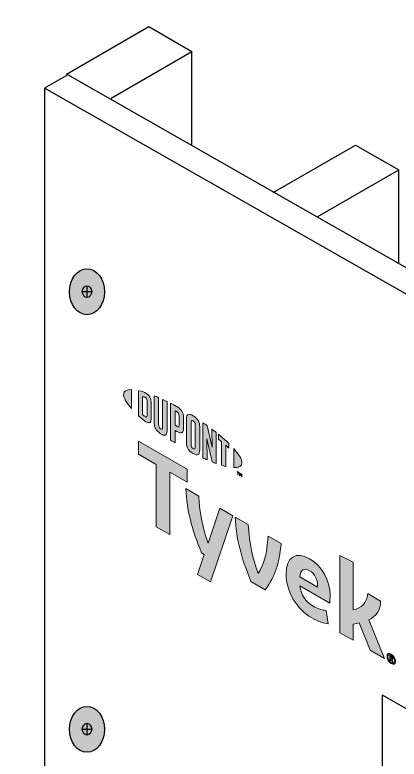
# Model space of a CAD drawing. Header units: inches. Extents: x -20.7 to 76.3, y -55.2 to 19.1.
# Drawn here: x 52.005 to 53.113, y -41.214 to -39.063 of the extents above; entities that cross this region are included whole.
import ezdxf

# ---------------------------------------------------------------- set-up
doc = ezdxf.new("R2010")
doc.units = ezdxf.units.IN
doc.header["$MEASUREMENT"] = 0
for name, color, linetype, lineweight in [('G-ANNO-TTLB', 7, 'Continuous', 0), ('LOGOS', 7, 'Continuous', 0), ('TYVEK', 7, 'Continuous', 0)]:
    doc.layers.add(name, color=color, linetype=linetype, lineweight=lineweight)

# ---------------------------------------------------------------- blocks, each defined once
blk = doc.blocks.new('Block_555')
at = {"layer": 'LOGOS', "true_color": 0x848484, "transparency": 33554687}
h = blk.add_hatch(color=252, dxfattribs=at)
h.dxf.hatch_style = 2
edge = h.paths.add_edge_path()
edge.add_spline(control_points=[(52.3179, -40.1603), (52.3179, -40.1703), (52.3264, -40.1846), (52.3412, -40.2012), (52.3412, -40.2012), (52.3412, -40.1464), (52.3412, -40.1464), (52.3264, -40.1459), (52.3179, -40.1503), (52.3179, -40.1603)], knot_values=[0, 0, 0, 0, 1, 1, 1, 2, 2, 2, 3, 3, 3, 3], degree=3, periodic=0)
h = blk.add_hatch(color=252, dxfattribs=at)
h.dxf.hatch_style = 2
edge = h.paths.add_edge_path()
edge.add_spline(control_points=[(52.3858, -40.2218), (52.3858, -40.226), (52.3836, -40.2261), (52.3809, -40.2246), (52.3789, -40.2234), (52.3757, -40.2207), (52.3731, -40.2184), (52.3731, -40.2184), (52.3731, -40.1661), (52.3731, -40.1661), (52.3757, -40.1668), (52.3789, -40.1678), (52.3809, -40.169), (52.3836, -40.1705), (52.3858, -40.1731), (52.3858, -40.1773), (52.3858, -40.1773), (52.3858, -40.2218), (52.3858, -40.2218)], knot_values=[0, 0, 0, 0, 1, 1, 1, 2, 2, 2, 3, 3, 3, 4, 4, 4, 5, 5, 5, 6, 6, 6, 6], degree=3, periodic=0)
edge = h.paths.add_edge_path()
edge.add_spline(control_points=[(52.3826, -40.1563), (52.3785, -40.1539), (52.3725, -40.1518), (52.3617, -40.1494), (52.3617, -40.1494), (52.3617, -40.222), (52.3617, -40.222), (52.3712, -40.2308), (52.3785, -40.2369), (52.3826, -40.2393), (52.3922, -40.2448), (52.3976, -40.2412), (52.3976, -40.2305), (52.3976, -40.2305), (52.3976, -40.1823), (52.3976, -40.1823), (52.3976, -40.1716), (52.3922, -40.1618), (52.3826, -40.1563)], knot_values=[0, 0, 0, 0, 1, 1, 1, 2, 2, 2, 3, 3, 3, 4, 4, 4, 5, 5, 5, 6, 6, 6, 6], degree=3, periodic=0)
h = blk.add_hatch(color=252, dxfattribs=at)
h.dxf.hatch_style = 2
edge = h.paths.add_edge_path()
edge.add_spline(control_points=[(52.4308, -40.2563), (52.4308, -40.2605), (52.4295, -40.2624), (52.425, -40.2592), (52.4205, -40.2559), (52.4193, -40.2531), (52.4193, -40.2481), (52.4193, -40.2481), (52.4193, -40.1691), (52.4193, -40.1691), (52.4163, -40.1678), (52.4096, -40.165), (52.4068, -40.1638), (52.4068, -40.1638), (52.4068, -40.2437), (52.4068, -40.2437), (52.4068, -40.2564), (52.4122, -40.2645), (52.425, -40.2736), (52.4367, -40.2819), (52.4438, -40.2792), (52.4438, -40.2651), (52.4438, -40.2651), (52.4438, -40.1807), (52.4438, -40.1807), (52.4414, -40.1794), (52.4334, -40.1756), (52.4308, -40.1744), (52.4308, -40.1744), (52.4308, -40.2563), (52.4308, -40.2563)], knot_values=[0, 0, 0, 0, 1, 1, 1, 2, 2, 2, 3, 3, 3, 4, 4, 4, 5, 5, 5, 6, 6, 6, 7, 7, 7, 8, 8, 8, 9, 9, 9, 10, 10, 10, 10], degree=3, periodic=0)
h = blk.add_hatch(color=252, dxfattribs=at)
h.dxf.hatch_style = 2
edge = h.paths.add_edge_path()
edge.add_spline(control_points=[(52.4783, -40.249), (52.4783, -40.2536), (52.4769, -40.2551), (52.4716, -40.2521), (52.4716, -40.2521), (52.467, -40.2494), (52.467, -40.2494), (52.467, -40.2494), (52.467, -40.2075), (52.467, -40.2075), (52.4691, -40.2085), (52.4701, -40.2091), (52.4714, -40.2098), (52.4771, -40.2132), (52.4783, -40.2163), (52.4783, -40.221), (52.4783, -40.221), (52.4783, -40.249), (52.4783, -40.249)], knot_values=[0, 0, 0, 0, 1, 1, 1, 2, 2, 2, 3, 3, 3, 4, 4, 4, 5, 5, 5, 6, 6, 6, 6], degree=3, periodic=0)
edge = h.paths.add_edge_path()
edge.add_spline(control_points=[(52.4721, -40.1954), (52.4699, -40.1941), (52.4616, -40.1897), (52.454, -40.1858), (52.454, -40.1858), (52.454, -40.2921), (52.454, -40.2921), (52.4566, -40.2938), (52.4634, -40.2981), (52.467, -40.3003), (52.467, -40.3003), (52.467, -40.2642), (52.467, -40.2642), (52.467, -40.2642), (52.4721, -40.2671), (52.4721, -40.2671), (52.4858, -40.275), (52.4914, -40.2712), (52.4914, -40.2577), (52.4914, -40.2577), (52.4914, -40.2264), (52.4914, -40.2264), (52.4914, -40.2132), (52.4851, -40.2029), (52.4721, -40.1954)], knot_values=[0, 0, 0, 0, 1, 1, 1, 2, 2, 2, 3, 3, 3, 4, 4, 4, 5, 5, 5, 6, 6, 6, 7, 7, 7, 8, 8, 8, 8], degree=3, periodic=0)
h = blk.add_hatch(color=252, dxfattribs=at)
h.dxf.hatch_style = 2
edge = h.paths.add_edge_path()
edge.add_spline(control_points=[(52.5248, -40.313), (52.5248, -40.3172), (52.5236, -40.3187), (52.519, -40.3162), (52.5142, -40.3136), (52.5129, -40.3105), (52.5129, -40.3062), (52.5129, -40.3062), (52.5129, -40.2399), (52.5129, -40.2399), (52.5129, -40.2355), (52.5142, -40.2339), (52.519, -40.2368), (52.5236, -40.2396), (52.5248, -40.2425), (52.5248, -40.2467), (52.5248, -40.2467), (52.5248, -40.313), (52.5248, -40.313)], knot_values=[0, 0, 0, 0, 1, 1, 1, 2, 2, 2, 3, 3, 3, 4, 4, 4, 5, 5, 5, 6, 6, 6, 6], degree=3, periodic=0)
edge = h.paths.add_edge_path()
edge.add_spline(control_points=[(52.519, -40.2219), (52.5069, -40.2143), (52.4997, -40.2162), (52.4997, -40.2302), (52.4997, -40.2302), (52.4997, -40.2998), (52.4997, -40.2998), (52.4997, -40.3145), (52.5062, -40.3244), (52.519, -40.3311), (52.5315, -40.3377), (52.538, -40.336), (52.538, -40.3203), (52.538, -40.3203), (52.538, -40.2539), (52.538, -40.2539), (52.538, -40.2389), (52.5321, -40.2302), (52.519, -40.2219)], knot_values=[0, 0, 0, 0, 1, 1, 1, 2, 2, 2, 3, 3, 3, 4, 4, 4, 5, 5, 5, 6, 6, 6, 6], degree=3, periodic=0)
h = blk.add_hatch(color=252, dxfattribs=at)
h.dxf.hatch_style = 2
edge = h.paths.add_edge_path()
edge.add_spline(control_points=[(52.5741, -40.313), (52.5741, -40.313), (52.5597, -40.2506), (52.5597, -40.2506), (52.5557, -40.2477), (52.551, -40.2444), (52.5473, -40.2419), (52.5473, -40.2419), (52.5473, -40.3439), (52.5473, -40.3439), (52.5499, -40.3451), (52.5565, -40.348), (52.5599, -40.3495), (52.5599, -40.3495), (52.5588, -40.2888), (52.5588, -40.2888), (52.5588, -40.2888), (52.5741, -40.3554), (52.5741, -40.3554), (52.5774, -40.3566), (52.5821, -40.3584), (52.5853, -40.3596), (52.5853, -40.3596), (52.5853, -40.2699), (52.5853, -40.2699), (52.582, -40.2673), (52.5761, -40.2628), (52.5732, -40.2606), (52.5732, -40.2606), (52.5741, -40.313), (52.5741, -40.313)], knot_values=[0, 0, 0, 0, 1, 1, 1, 2, 2, 2, 3, 3, 3, 4, 4, 4, 5, 5, 5, 6, 6, 6, 7, 7, 7, 8, 8, 8, 9, 9, 9, 10, 10, 10, 10], degree=3, periodic=0)
h = blk.add_hatch(color=252, dxfattribs=at)
h.dxf.hatch_style = 2
edge = h.paths.add_edge_path()
edge.add_spline(control_points=[(52.5917, -40.2893), (52.5949, -40.2919), (52.5981, -40.2944), (52.6012, -40.297), (52.6012, -40.297), (52.6012, -40.3648), (52.6012, -40.3648), (52.604, -40.3657), (52.6093, -40.3672), (52.6129, -40.368), (52.6129, -40.368), (52.6129, -40.3069), (52.6129, -40.3069), (52.6162, -40.3099), (52.6194, -40.3127), (52.6224, -40.3154), (52.6224, -40.3154), (52.6224, -40.3023), (52.6224, -40.3023), (52.6131, -40.2933), (52.6033, -40.2846), (52.5917, -40.2751), (52.5917, -40.2751), (52.5917, -40.2893), (52.5917, -40.2893)], knot_values=[0, 0, 0, 0, 1, 1, 1, 2, 2, 2, 3, 3, 3, 4, 4, 4, 5, 5, 5, 6, 6, 6, 7, 7, 7, 8, 8, 8, 8], degree=3, periodic=0)
h = blk.add_hatch(color=252, dxfattribs=at)
h.dxf.hatch_style = 2
edge = h.paths.add_edge_path()
edge.add_spline(control_points=[(52.6597, -40.3576), (52.6597, -40.3676), (52.6512, -40.3721), (52.6364, -40.3716), (52.6364, -40.3716), (52.6364, -40.3168), (52.6364, -40.3168), (52.6512, -40.3334), (52.6597, -40.3476), (52.6597, -40.3576)], knot_values=[0, 0, 0, 0, 1, 1, 1, 2, 2, 2, 3, 3, 3, 3], degree=3, periodic=0)
h = blk.add_hatch(color=252, dxfattribs=at)
h.dxf.hatch_style = 2
edge = h.paths.add_edge_path()
edge.add_spline(control_points=[(52.6528, -40.3865), (52.6528, -40.3865), (52.6542, -40.3873), (52.6542, -40.3873), (52.6542, -40.3873), (52.6562, -40.3923), (52.6562, -40.3923), (52.6562, -40.3923), (52.6583, -40.3897), (52.6583, -40.3897), (52.6583, -40.3897), (52.6597, -40.3905), (52.6597, -40.3905), (52.6597, -40.3905), (52.6597, -40.3984), (52.6597, -40.3984), (52.6597, -40.3984), (52.6584, -40.3977), (52.6584, -40.3977), (52.6584, -40.3977), (52.6584, -40.3921), (52.6584, -40.3921), (52.6584, -40.3921), (52.6563, -40.3946), (52.6563, -40.3946), (52.6563, -40.3946), (52.6562, -40.3945), (52.6562, -40.3945), (52.6562, -40.3945), (52.654, -40.3895), (52.654, -40.3895), (52.654, -40.3895), (52.654, -40.3952), (52.654, -40.3952), (52.654, -40.3952), (52.6528, -40.3944), (52.6528, -40.3944), (52.6528, -40.3944), (52.6528, -40.3865), (52.6528, -40.3865)], knot_values=[0, 0, 0, 0, 1, 1, 1, 2, 2, 2, 3, 3, 3, 4, 4, 4, 5, 5, 5, 6, 6, 6, 7, 7, 7, 8, 8, 8, 9, 9, 9, 10, 10, 10, 11, 11, 11, 12, 12, 12, 13, 13, 13, 13], degree=3, periodic=0)
edge = h.paths.add_edge_path()
edge.add_spline(control_points=[(52.6478, -40.3851), (52.6478, -40.3851), (52.6457, -40.3838), (52.6457, -40.3838), (52.6457, -40.3838), (52.6457, -40.3825), (52.6457, -40.3825), (52.6457, -40.3825), (52.6513, -40.3857), (52.6513, -40.3857), (52.6513, -40.3857), (52.6513, -40.3871), (52.6513, -40.3871), (52.6513, -40.3871), (52.6492, -40.3858), (52.6492, -40.3858), (52.6492, -40.3858), (52.6492, -40.3923), (52.6492, -40.3923), (52.6492, -40.3923), (52.6478, -40.3916), (52.6478, -40.3916), (52.6478, -40.3916), (52.6478, -40.3851), (52.6478, -40.3851)], knot_values=[0, 0, 0, 0, 1, 1, 1, 2, 2, 2, 3, 3, 3, 4, 4, 4, 5, 5, 5, 6, 6, 6, 7, 7, 7, 8, 8, 8, 8], degree=3, periodic=0)
at = {"layer": 'LOGOS'}
for points, knots in [([(52.3179, -40.1603), (52.3179, -40.1703), (52.3264, -40.1846), (52.3412, -40.2012), (52.3412, -40.2012), (52.3412, -40.1464), (52.3412, -40.1464), (52.3264, -40.1459), (52.3179, -40.1503), (52.3179, -40.1603)], [0, 0, 0, 0, 1, 1, 1, 2, 2, 2, 3, 3, 3, 3]), ([(52.3826, -40.1563), (52.3785, -40.1539), (52.3725, -40.1518), (52.3617, -40.1494), (52.3617, -40.1494), (52.3617, -40.222), (52.3617, -40.222), (52.3712, -40.2308), (52.3785, -40.2369), (52.3826, -40.2393), (52.3922, -40.2448), (52.3976, -40.2412), (52.3976, -40.2305), (52.3976, -40.2305), (52.3976, -40.1823), (52.3976, -40.1823), (52.3976, -40.1716), (52.3922, -40.1618), (52.3826, -40.1563)], [0, 0, 0, 0, 1, 1, 1, 2, 2, 2, 3, 3, 3, 4, 4, 4, 5, 5, 5, 6, 6, 6, 6]), ([(52.3858, -40.2218), (52.3858, -40.226), (52.3836, -40.2261), (52.3809, -40.2246), (52.3789, -40.2234), (52.3757, -40.2207), (52.3731, -40.2184), (52.3731, -40.2184), (52.3731, -40.1661), (52.3731, -40.1661), (52.3757, -40.1668), (52.3789, -40.1678), (52.3809, -40.169), (52.3836, -40.1705), (52.3858, -40.1731), (52.3858, -40.1773), (52.3858, -40.1773), (52.3858, -40.2218), (52.3858, -40.2218)], [0, 0, 0, 0, 1, 1, 1, 2, 2, 2, 3, 3, 3, 4, 4, 4, 5, 5, 5, 6, 6, 6, 6]), ([(52.4308, -40.2563), (52.4308, -40.2605), (52.4295, -40.2624), (52.425, -40.2592), (52.4205, -40.2559), (52.4193, -40.2531), (52.4193, -40.2481), (52.4193, -40.2481), (52.4193, -40.1691), (52.4193, -40.1691), (52.4163, -40.1678), (52.4096, -40.165), (52.4068, -40.1638), (52.4068, -40.1638), (52.4068, -40.2437), (52.4068, -40.2437), (52.4068, -40.2564), (52.4122, -40.2645), (52.425, -40.2736), (52.4367, -40.2819), (52.4438, -40.2792), (52.4438, -40.2651), (52.4438, -40.2651), (52.4438, -40.1807), (52.4438, -40.1807), (52.4414, -40.1794), (52.4334, -40.1756), (52.4308, -40.1744), (52.4308, -40.1744), (52.4308, -40.2563), (52.4308, -40.2563)], [0, 0, 0, 0, 1, 1, 1, 2, 2, 2, 3, 3, 3, 4, 4, 4, 5, 5, 5, 6, 6, 6, 7, 7, 7, 8, 8, 8, 9, 9, 9, 10, 10, 10, 10]), ([(52.4721, -40.1954), (52.4699, -40.1941), (52.4616, -40.1897), (52.454, -40.1858), (52.454, -40.1858), (52.454, -40.2921), (52.454, -40.2921), (52.4566, -40.2938), (52.4634, -40.2981), (52.467, -40.3003), (52.467, -40.3003), (52.467, -40.2642), (52.467, -40.2642), (52.467, -40.2642), (52.4721, -40.2671), (52.4721, -40.2671), (52.4858, -40.275), (52.4914, -40.2712), (52.4914, -40.2577), (52.4914, -40.2577), (52.4914, -40.2264), (52.4914, -40.2264), (52.4914, -40.2132), (52.4851, -40.2029), (52.4721, -40.1954)], [0, 0, 0, 0, 1, 1, 1, 2, 2, 2, 3, 3, 3, 4, 4, 4, 5, 5, 5, 6, 6, 6, 7, 7, 7, 8, 8, 8, 8]), ([(52.4783, -40.249), (52.4783, -40.2536), (52.4769, -40.2551), (52.4716, -40.2521), (52.4716, -40.2521), (52.467, -40.2494), (52.467, -40.2494), (52.467, -40.2494), (52.467, -40.2075), (52.467, -40.2075), (52.4691, -40.2085), (52.4701, -40.2091), (52.4714, -40.2098), (52.4771, -40.2132), (52.4783, -40.2163), (52.4783, -40.221), (52.4783, -40.221), (52.4783, -40.249), (52.4783, -40.249)], [0, 0, 0, 0, 1, 1, 1, 2, 2, 2, 3, 3, 3, 4, 4, 4, 5, 5, 5, 6, 6, 6, 6]), ([(52.519, -40.2219), (52.5069, -40.2143), (52.4997, -40.2162), (52.4997, -40.2302), (52.4997, -40.2302), (52.4997, -40.2998), (52.4997, -40.2998), (52.4997, -40.3145), (52.5062, -40.3244), (52.519, -40.3311), (52.5315, -40.3377), (52.538, -40.336), (52.538, -40.3203), (52.538, -40.3203), (52.538, -40.2539), (52.538, -40.2539), (52.538, -40.2389), (52.5321, -40.2302), (52.519, -40.2219)], [0, 0, 0, 0, 1, 1, 1, 2, 2, 2, 3, 3, 3, 4, 4, 4, 5, 5, 5, 6, 6, 6, 6]), ([(52.5248, -40.313), (52.5248, -40.3172), (52.5236, -40.3187), (52.519, -40.3162), (52.5142, -40.3136), (52.5129, -40.3105), (52.5129, -40.3062), (52.5129, -40.3062), (52.5129, -40.2399), (52.5129, -40.2399), (52.5129, -40.2355), (52.5142, -40.2339), (52.519, -40.2368), (52.5236, -40.2396), (52.5248, -40.2425), (52.5248, -40.2467), (52.5248, -40.2467), (52.5248, -40.313), (52.5248, -40.313)], [0, 0, 0, 0, 1, 1, 1, 2, 2, 2, 3, 3, 3, 4, 4, 4, 5, 5, 5, 6, 6, 6, 6]), ([(52.5741, -40.313), (52.5741, -40.313), (52.5597, -40.2506), (52.5597, -40.2506), (52.5557, -40.2477), (52.551, -40.2444), (52.5473, -40.2419), (52.5473, -40.2419), (52.5473, -40.3439), (52.5473, -40.3439), (52.5499, -40.3451), (52.5565, -40.348), (52.5599, -40.3495), (52.5599, -40.3495), (52.5588, -40.2888), (52.5588, -40.2888), (52.5588, -40.2888), (52.5741, -40.3554), (52.5741, -40.3554), (52.5774, -40.3566), (52.5821, -40.3584), (52.5853, -40.3596), (52.5853, -40.3596), (52.5853, -40.2699), (52.5853, -40.2699), (52.582, -40.2673), (52.5761, -40.2628), (52.5732, -40.2606), (52.5732, -40.2606), (52.5741, -40.313), (52.5741, -40.313)], [0, 0, 0, 0, 1, 1, 1, 2, 2, 2, 3, 3, 3, 4, 4, 4, 5, 5, 5, 6, 6, 6, 7, 7, 7, 8, 8, 8, 9, 9, 9, 10, 10, 10, 10]), ([(52.5917, -40.2893), (52.5949, -40.2919), (52.5981, -40.2944), (52.6012, -40.297), (52.6012, -40.297), (52.6012, -40.3648), (52.6012, -40.3648), (52.604, -40.3657), (52.6093, -40.3672), (52.6129, -40.368), (52.6129, -40.368), (52.6129, -40.3069), (52.6129, -40.3069), (52.6162, -40.3099), (52.6194, -40.3127), (52.6224, -40.3154), (52.6224, -40.3154), (52.6224, -40.3023), (52.6224, -40.3023), (52.6131, -40.2933), (52.6033, -40.2846), (52.5917, -40.2751), (52.5917, -40.2751), (52.5917, -40.2893), (52.5917, -40.2893)], [0, 0, 0, 0, 1, 1, 1, 2, 2, 2, 3, 3, 3, 4, 4, 4, 5, 5, 5, 6, 6, 6, 7, 7, 7, 8, 8, 8, 8]), ([(52.6597, -40.3576), (52.6597, -40.3676), (52.6512, -40.3721), (52.6364, -40.3716), (52.6364, -40.3716), (52.6364, -40.3168), (52.6364, -40.3168), (52.6512, -40.3334), (52.6597, -40.3476), (52.6597, -40.3576)], [0, 0, 0, 0, 1, 1, 1, 2, 2, 2, 3, 3, 3, 3]), ([(52.6478, -40.3851), (52.6478, -40.3851), (52.6457, -40.3838), (52.6457, -40.3838), (52.6457, -40.3838), (52.6457, -40.3825), (52.6457, -40.3825), (52.6457, -40.3825), (52.6513, -40.3857), (52.6513, -40.3857), (52.6513, -40.3857), (52.6513, -40.3871), (52.6513, -40.3871), (52.6513, -40.3871), (52.6492, -40.3858), (52.6492, -40.3858), (52.6492, -40.3858), (52.6492, -40.3923), (52.6492, -40.3923), (52.6492, -40.3923), (52.6478, -40.3916), (52.6478, -40.3916), (52.6478, -40.3916), (52.6478, -40.3851), (52.6478, -40.3851)], [0, 0, 0, 0, 1, 1, 1, 2, 2, 2, 3, 3, 3, 4, 4, 4, 5, 5, 5, 6, 6, 6, 7, 7, 7, 8, 8, 8, 8]), ([(52.6528, -40.3865), (52.6528, -40.3865), (52.6542, -40.3873), (52.6542, -40.3873), (52.6542, -40.3873), (52.6562, -40.3923), (52.6562, -40.3923), (52.6562, -40.3923), (52.6583, -40.3897), (52.6583, -40.3897), (52.6583, -40.3897), (52.6597, -40.3905), (52.6597, -40.3905), (52.6597, -40.3905), (52.6597, -40.3984), (52.6597, -40.3984), (52.6597, -40.3984), (52.6584, -40.3977), (52.6584, -40.3977), (52.6584, -40.3977), (52.6584, -40.3921), (52.6584, -40.3921), (52.6584, -40.3921), (52.6563, -40.3946), (52.6563, -40.3946), (52.6563, -40.3946), (52.6562, -40.3945), (52.6562, -40.3945), (52.6562, -40.3945), (52.654, -40.3895), (52.654, -40.3895), (52.654, -40.3895), (52.654, -40.3952), (52.654, -40.3952), (52.654, -40.3952), (52.6528, -40.3944), (52.6528, -40.3944), (52.6528, -40.3944), (52.6528, -40.3865), (52.6528, -40.3865)], [0, 0, 0, 0, 1, 1, 1, 2, 2, 2, 3, 3, 3, 4, 4, 4, 5, 5, 5, 6, 6, 6, 7, 7, 7, 8, 8, 8, 9, 9, 9, 10, 10, 10, 11, 11, 11, 12, 12, 12, 13, 13, 13, 13])]:
    blk.add_open_spline(points, degree=3, knots=knots, dxfattribs=at)
blk = doc.blocks.new('Block_559')
at = {"layer": 'LOGOS', "true_color": 0x848484, "transparency": 33554687}
h = blk.add_hatch(color=252, dxfattribs=at)
h.dxf.hatch_style = 2
h.paths.add_polyline_path([(52.502, -40.376), (52.3617, -40.295), (52.3617, -40.3331), (52.4124, -40.3624), (52.4124, -40.5429), (52.4514, -40.5654), (52.4514, -40.3849), (52.502, -40.4141)])
h = blk.add_hatch(color=252, dxfattribs=at)
h.dxf.hatch_style = 2
edge = h.paths.add_edge_path()
edge.add_spline(control_points=[(52.7352, -40.5697), (52.7328, -40.6217), (52.7224, -40.6519), (52.7064, -40.6779), (52.6908, -40.6337), (52.6808, -40.5916), (52.6778, -40.5365), (52.6778, -40.5365), (52.6399, -40.5146), (52.6399, -40.5146), (52.644, -40.5798), (52.6562, -40.6271), (52.6857, -40.7006), (52.6857, -40.7006), (52.7273, -40.7247), (52.7273, -40.7247), (52.7557, -40.6845), (52.7674, -40.651), (52.7728, -40.5914), (52.7728, -40.5914), (52.7352, -40.5697), (52.7352, -40.5697)], knot_values=[0, 0, 0, 0, 1, 1, 1, 2, 2, 2, 3, 3, 3, 4, 4, 4, 5, 5, 5, 6, 6, 6, 7, 7, 7, 7], degree=3, periodic=0)
h = blk.add_hatch(color=252, dxfattribs=at)
h.dxf.hatch_style = 2
edge = h.paths.add_edge_path()
edge.add_spline(control_points=[(52.8265, -40.687), (52.8265, -40.687), (52.8782, -40.7169), (52.8782, -40.7169), (52.8782, -40.7169), (52.8782, -40.7131), (52.8782, -40.7131), (52.8782, -40.6956), (52.8701, -40.6781), (52.8551, -40.6695), (52.8393, -40.6604), (52.8289, -40.6672), (52.8265, -40.687)], knot_values=[0, 0, 0, 0, 1, 1, 1, 2, 2, 2, 3, 3, 3, 4, 4, 4, 4], degree=3, periodic=0)
edge = h.paths.add_edge_path()
edge.add_spline(control_points=[(52.909, -40.8227), (52.897, -40.822), (52.8793, -40.8162), (52.8614, -40.8058), (52.8175, -40.7805), (52.7875, -40.7313), (52.7875, -40.6795), (52.7875, -40.6298), (52.815, -40.612), (52.8551, -40.6351), (52.8908, -40.6557), (52.9142, -40.6983), (52.9142, -40.7401), (52.9142, -40.7495), (52.9137, -40.7573), (52.9131, -40.7632), (52.9131, -40.7632), (52.827, -40.7135), (52.827, -40.7135), (52.8306, -40.7406), (52.8434, -40.7592), (52.8652, -40.7718), (52.8785, -40.7795), (52.8913, -40.7835), (52.903, -40.7846), (52.903, -40.7846), (52.909, -40.8227), (52.909, -40.8227)], knot_values=[0, 0, 0, 0, 1, 1, 1, 2, 2, 2, 3, 3, 3, 4, 4, 4, 5, 5, 5, 6, 6, 6, 7, 7, 7, 8, 8, 8, 9, 9, 9, 9], degree=3, periodic=0)
h = blk.add_hatch(color=252, dxfattribs=at)
h.dxf.hatch_style = 2
edge = h.paths.add_edge_path()
edge.add_spline(control_points=[(53.0256, -40.8116), (53.0256, -40.8116), (53.0708, -40.923), (53.0708, -40.923), (53.0708, -40.923), (53.03, -40.8994), (53.03, -40.8994), (53.03, -40.8994), (52.9986, -40.8204), (52.9986, -40.8204), (52.9929, -40.8218), (52.9869, -40.823), (52.9804, -40.8239), (52.9804, -40.8239), (52.9804, -40.8708), (52.9804, -40.8708), (52.9804, -40.8708), (52.9428, -40.8491), (52.9428, -40.8491), (52.9428, -40.8491), (52.9428, -40.6252), (52.9428, -40.6252), (52.9428, -40.6252), (52.9804, -40.6447), (52.9804, -40.6447), (52.9804, -40.6447), (52.9804, -40.7824), (52.9804, -40.7824), (53.006, -40.7782), (53.0185, -40.7635), (53.0229, -40.7358), (53.0229, -40.7358), (53.0602, -40.7573), (53.0602, -40.7573), (53.0594, -40.7837), (53.0474, -40.8008), (53.0256, -40.8116)], knot_values=[0, 0, 0, 0, 1, 1, 1, 2, 2, 2, 3, 3, 3, 4, 4, 4, 5, 5, 5, 6, 6, 6, 7, 7, 7, 8, 8, 8, 9, 9, 9, 10, 10, 10, 11, 11, 11, 12, 12, 12, 12], degree=3, periodic=0)
at = {"layer": 'LOGOS'}
blk.add_lwpolyline([(52.502, -40.376), (52.3617, -40.295), (52.3617, -40.3331), (52.4124, -40.3624), (52.4124, -40.5429), (52.4514, -40.5654), (52.4514, -40.3849), (52.502, -40.4141)], close=True, dxfattribs=at)
for points, knots in [([(52.7352, -40.5697), (52.7328, -40.6217), (52.7224, -40.6519), (52.7064, -40.6779), (52.6908, -40.6337), (52.6808, -40.5916), (52.6778, -40.5365), (52.6778, -40.5365), (52.6399, -40.5146), (52.6399, -40.5146), (52.644, -40.5798), (52.6562, -40.6271), (52.6857, -40.7006), (52.6857, -40.7006), (52.7273, -40.7247), (52.7273, -40.7247), (52.7557, -40.6845), (52.7674, -40.651), (52.7728, -40.5914), (52.7728, -40.5914), (52.7352, -40.5697), (52.7352, -40.5697)], [0, 0, 0, 0, 1, 1, 1, 2, 2, 2, 3, 3, 3, 4, 4, 4, 5, 5, 5, 6, 6, 6, 7, 7, 7, 7]), ([(52.909, -40.8227), (52.897, -40.822), (52.8793, -40.8162), (52.8614, -40.8058), (52.8175, -40.7805), (52.7875, -40.7313), (52.7875, -40.6795), (52.7875, -40.6298), (52.815, -40.612), (52.8551, -40.6351), (52.8908, -40.6557), (52.9142, -40.6983), (52.9142, -40.7401), (52.9142, -40.7495), (52.9137, -40.7573), (52.9131, -40.7632), (52.9131, -40.7632), (52.827, -40.7135), (52.827, -40.7135), (52.8306, -40.7406), (52.8434, -40.7592), (52.8652, -40.7718), (52.8785, -40.7795), (52.8913, -40.7835), (52.903, -40.7846), (52.903, -40.7846), (52.909, -40.8227), (52.909, -40.8227)], [0, 0, 0, 0, 1, 1, 1, 2, 2, 2, 3, 3, 3, 4, 4, 4, 5, 5, 5, 6, 6, 6, 7, 7, 7, 8, 8, 8, 9, 9, 9, 9]), ([(53.0256, -40.8116), (53.0256, -40.8116), (53.0708, -40.923), (53.0708, -40.923), (53.0708, -40.923), (53.03, -40.8994), (53.03, -40.8994), (53.03, -40.8994), (52.9986, -40.8204), (52.9986, -40.8204), (52.9929, -40.8218), (52.9869, -40.823), (52.9804, -40.8239), (52.9804, -40.8239), (52.9804, -40.8708), (52.9804, -40.8708), (52.9804, -40.8708), (52.9428, -40.8491), (52.9428, -40.8491), (52.9428, -40.8491), (52.9428, -40.6252), (52.9428, -40.6252), (52.9428, -40.6252), (52.9804, -40.6447), (52.9804, -40.6447), (52.9804, -40.6447), (52.9804, -40.7824), (52.9804, -40.7824), (53.006, -40.7782), (53.0185, -40.7635), (53.0229, -40.7358), (53.0229, -40.7358), (53.0602, -40.7573), (53.0602, -40.7573), (53.0594, -40.7837), (53.0474, -40.8008), (53.0256, -40.8116)], [0, 0, 0, 0, 1, 1, 1, 2, 2, 2, 3, 3, 3, 4, 4, 4, 5, 5, 5, 6, 6, 6, 7, 7, 7, 8, 8, 8, 9, 9, 9, 10, 10, 10, 11, 11, 11, 12, 12, 12, 12]), ([(52.8265, -40.687), (52.8265, -40.687), (52.8782, -40.7169), (52.8782, -40.7169), (52.8782, -40.7169), (52.8782, -40.7131), (52.8782, -40.7131), (52.8782, -40.6956), (52.8701, -40.6781), (52.8551, -40.6695), (52.8393, -40.6604), (52.8289, -40.6672), (52.8265, -40.687)], [0, 0, 0, 0, 1, 1, 1, 2, 2, 2, 3, 3, 3, 4, 4, 4, 4])]:
    blk.add_open_spline(points, degree=3, knots=knots, dxfattribs=at)
blk = doc.blocks.new('Block_558')
at = {"layer": 'LOGOS', "true_color": 0x848484, "transparency": 33554687}
h = blk.add_hatch(color=252, dxfattribs=at)
h.dxf.hatch_style = 2
edge = h.paths.add_edge_path()
edge.add_spline(control_points=[(52.5956, -40.4891), (52.5956, -40.4891), (52.5619, -40.5897), (52.5619, -40.5897), (52.5475, -40.5476), (52.5382, -40.5069), (52.5353, -40.4543), (52.5353, -40.4543), (52.4975, -40.4324), (52.4975, -40.4324), (52.5016, -40.4975), (52.5138, -40.5449), (52.5432, -40.6184), (52.5432, -40.6184), (52.5508, -40.6228), (52.5508, -40.6228), (52.5508, -40.6228), (52.5315, -40.6803), (52.5315, -40.6803), (52.5315, -40.6803), (52.5691, -40.702), (52.5691, -40.702), (52.5691, -40.702), (52.6332, -40.5108), (52.6332, -40.5108), (52.6332, -40.5108), (52.5956, -40.4891), (52.5956, -40.4891)], knot_values=[0, 0, 0, 0, 1, 1, 1, 2, 2, 2, 3, 3, 3, 4, 4, 4, 5, 5, 5, 6, 6, 6, 7, 7, 7, 8, 8, 8, 9, 9, 9, 9], degree=3, periodic=0)
at = {"layer": 'LOGOS'}
blk.add_open_spline([(52.5956, -40.4891), (52.5956, -40.4891), (52.5619, -40.5897), (52.5619, -40.5897), (52.5475, -40.5476), (52.5382, -40.5069), (52.5353, -40.4543), (52.5353, -40.4543), (52.4975, -40.4324), (52.4975, -40.4324), (52.5016, -40.4975), (52.5138, -40.5449), (52.5432, -40.6184), (52.5432, -40.6184), (52.5508, -40.6228), (52.5508, -40.6228), (52.5508, -40.6228), (52.5315, -40.6803), (52.5315, -40.6803), (52.5315, -40.6803), (52.5691, -40.702), (52.5691, -40.702), (52.5691, -40.702), (52.6332, -40.5108), (52.6332, -40.5108), (52.6332, -40.5108), (52.5956, -40.4891), (52.5956, -40.4891)], degree=3, knots=[0, 0, 0, 0, 1, 1, 1, 2, 2, 2, 3, 3, 3, 4, 4, 4, 5, 5, 5, 6, 6, 6, 7, 7, 7, 8, 8, 8, 9, 9, 9, 9], dxfattribs=at)
blk.add_blockref('Block_559', (0, 0), dxfattribs=at)
blk = doc.blocks.new('Block_560')
at = {"layer": 'LOGOS', "true_color": 0x848484, "transparency": 33554687}
h = blk.add_hatch(color=252, dxfattribs=at)
h.dxf.hatch_style = 2
edge = h.paths.add_edge_path()
edge.add_spline(control_points=[(53.0889, -40.9187), (53.0889, -40.9187), (53.0889, -40.9228), (53.0889, -40.9228), (53.0889, -40.9228), (53.0904, -40.9237), (53.0904, -40.9237), (53.0919, -40.9246), (53.0927, -40.9246), (53.0927, -40.923), (53.0927, -40.9215), (53.0919, -40.9205), (53.0904, -40.9196), (53.0904, -40.9196), (53.0889, -40.9187), (53.0889, -40.9187)], knot_values=[0, 0, 0, 0, 1, 1, 1, 2, 2, 2, 3, 3, 3, 4, 4, 4, 5, 5, 5, 5], degree=3, periodic=0)
edge = h.paths.add_edge_path()
edge.add_spline(control_points=[(53.0862, -40.9146), (53.0862, -40.9146), (53.0904, -40.917), (53.0904, -40.917), (53.0937, -40.9189), (53.0953, -40.9216), (53.0953, -40.9245), (53.0953, -40.9265), (53.0945, -40.9274), (53.093, -40.9272), (53.0938, -40.9295), (53.0948, -40.9318), (53.0962, -40.9344), (53.0962, -40.9344), (53.093, -40.9326), (53.093, -40.9326), (53.0918, -40.9303), (53.091, -40.9282), (53.0903, -40.9261), (53.0903, -40.9261), (53.0889, -40.9253), (53.0889, -40.9253), (53.0889, -40.9253), (53.0889, -40.9302), (53.0889, -40.9302), (53.0889, -40.9302), (53.0862, -40.9287), (53.0862, -40.9287), (53.0862, -40.9287), (53.0862, -40.9146), (53.0862, -40.9146)], knot_values=[0, 0, 0, 0, 1, 1, 1, 2, 2, 2, 3, 3, 3, 4, 4, 4, 5, 5, 5, 6, 6, 6, 7, 7, 7, 8, 8, 8, 9, 9, 9, 10, 10, 10, 10], degree=3, periodic=0)
edge = h.paths.add_edge_path()
edge.add_spline(control_points=[(53.0906, -40.9134), (53.0846, -40.91), (53.0813, -40.912), (53.0813, -40.919), (53.0813, -40.9261), (53.0846, -40.9319), (53.0906, -40.9354), (53.0965, -40.9388), (53.0999, -40.9369), (53.0999, -40.9298), (53.0999, -40.9227), (53.0965, -40.9168), (53.0906, -40.9134)], knot_values=[0, 0, 0, 0, 1, 1, 1, 2, 2, 2, 3, 3, 3, 4, 4, 4, 4], degree=3, periodic=0)
edge = h.paths.add_edge_path()
edge.add_spline(control_points=[(53.0906, -40.9106), (53.0979, -40.9148), (53.1027, -40.923), (53.1027, -40.9314), (53.1027, -40.9398), (53.0978, -40.9423), (53.0906, -40.9381), (53.0832, -40.9339), (53.0785, -40.9258), (53.0785, -40.9174), (53.0785, -40.909), (53.0832, -40.9064), (53.0906, -40.9106)], knot_values=[0, 0, 0, 0, 1, 1, 1, 2, 2, 2, 3, 3, 3, 4, 4, 4, 4], degree=3, periodic=0)
at = {"layer": 'LOGOS'}
for points, knots in [([(53.0906, -40.9106), (53.0979, -40.9148), (53.1027, -40.923), (53.1027, -40.9314), (53.1027, -40.9398), (53.0978, -40.9423), (53.0906, -40.9381), (53.0832, -40.9339), (53.0785, -40.9258), (53.0785, -40.9174), (53.0785, -40.909), (53.0832, -40.9064), (53.0906, -40.9106)], [0, 0, 0, 0, 1, 1, 1, 2, 2, 2, 3, 3, 3, 4, 4, 4, 4]), ([(53.0906, -40.9134), (53.0846, -40.91), (53.0813, -40.912), (53.0813, -40.919), (53.0813, -40.9261), (53.0846, -40.9319), (53.0906, -40.9354), (53.0965, -40.9388), (53.0999, -40.9369), (53.0999, -40.9298), (53.0999, -40.9227), (53.0965, -40.9168), (53.0906, -40.9134)], [0, 0, 0, 0, 1, 1, 1, 2, 2, 2, 3, 3, 3, 4, 4, 4, 4]), ([(53.0862, -40.9146), (53.0862, -40.9146), (53.0904, -40.917), (53.0904, -40.917), (53.0937, -40.9189), (53.0953, -40.9216), (53.0953, -40.9245), (53.0953, -40.9265), (53.0945, -40.9274), (53.093, -40.9272), (53.0938, -40.9295), (53.0948, -40.9318), (53.0962, -40.9344), (53.0962, -40.9344), (53.093, -40.9326), (53.093, -40.9326), (53.0918, -40.9303), (53.091, -40.9282), (53.0903, -40.9261), (53.0903, -40.9261), (53.0889, -40.9253), (53.0889, -40.9253), (53.0889, -40.9253), (53.0889, -40.9302), (53.0889, -40.9302), (53.0889, -40.9302), (53.0862, -40.9287), (53.0862, -40.9287), (53.0862, -40.9287), (53.0862, -40.9146), (53.0862, -40.9146)], [0, 0, 0, 0, 1, 1, 1, 2, 2, 2, 3, 3, 3, 4, 4, 4, 5, 5, 5, 6, 6, 6, 7, 7, 7, 8, 8, 8, 9, 9, 9, 10, 10, 10, 10]), ([(53.0889, -40.9187), (53.0889, -40.9187), (53.0889, -40.9228), (53.0889, -40.9228), (53.0889, -40.9228), (53.0904, -40.9237), (53.0904, -40.9237), (53.0919, -40.9246), (53.0927, -40.9246), (53.0927, -40.923), (53.0927, -40.9215), (53.0919, -40.9205), (53.0904, -40.9196), (53.0904, -40.9196), (53.0889, -40.9187), (53.0889, -40.9187)], [0, 0, 0, 0, 1, 1, 1, 2, 2, 2, 3, 3, 3, 4, 4, 4, 5, 5, 5, 5])]:
    blk.add_open_spline(points, degree=3, knots=knots, dxfattribs=at)
blk = doc.blocks.new('Block_557')
at = {"layer": 'LOGOS'}
for name in ['Block_558', 'Block_560']:
    blk.add_blockref(name, (0, 0), dxfattribs=at)
blk = doc.blocks.new('Block_556')
at = {"layer": 'LOGOS'}
blk.add_blockref('Block_557', (0, 0), dxfattribs=at)
blk = doc.blocks.new('Block_554')
at = {"layer": 'LOGOS'}
for name in ['Block_555', 'Block_556']:
    blk.add_blockref(name, (0, 0), dxfattribs=at)

msp = doc.modelspace()

# ---------------------------------------------------------------- hatches: boundary and pattern name
at = {"layer": 'G-ANNO-TTLB', "true_color": 0xff00ff, "transparency": 33554687}
h = msp.add_hatch(color=6, dxfattribs=at)
edge = h.paths.add_edge_path()
edge.add_spline(control_points=[(71.8573, -54.9456), (71.8573, -54.9456), (31.1572, -54.9456), (31.1572, -54.9456), (31.1572, -54.9456), (31.1572, -20.8103), (31.1572, -20.8103), (31.1572, -20.8103), (71.8573, -20.8103), (71.8573, -20.8103), (71.8573, -20.8103), (71.8573, -54.9456), (71.8573, -54.9456)], knot_values=[0, 0, 0, 0, 1, 1, 1, 2, 2, 2, 3, 3, 3, 4, 4, 4, 4], degree=3, periodic=0)
edge = h.paths.add_edge_path()
edge.add_spline(control_points=[(31.2823, -20.9353), (31.2823, -20.9353), (31.2823, -54.8205), (31.2823, -54.8205), (31.2823, -54.8205), (71.7322, -54.8205), (71.7322, -54.8205), (71.7322, -54.8205), (71.7322, -20.9353), (71.7322, -20.9353), (71.7322, -20.9353), (31.2823, -20.9353), (31.2823, -20.9353)], knot_values=[0, 0, 0, 0, 1, 1, 1, 2, 2, 2, 3, 3, 3, 4, 4, 4, 4], degree=3, periodic=0)
edge.add_line((31.2823, -20.9353), (31.2823, -20.9353))
at = {"layer": 'TYVEK', "true_color": 0x003b71, "transparency": 33554687}
h = msp.add_hatch(color=156, dxfattribs=at)
h.dxf.hatch_style = 2
edge = h.paths.add_edge_path()
edge.add_ellipse((52.2126, -39.8634), major_axis=(0, 0.0664), ratio=0.766948, start_angle=0, end_angle=360)
h = msp.add_hatch(color=156, dxfattribs=at)
h.dxf.hatch_style = 2
edge = h.paths.add_edge_path()
edge.add_ellipse((52.2126, -41.128), major_axis=(0, 0.0664), ratio=0.766948, start_angle=0, end_angle=360)

# ---------------------------------------------------------------- linework, layer by layer
at = {"layer": 'G-ANNO-TTLB'}
for points in [[(71.8573, -54.9456), (71.8573, -54.9456), (31.1572, -54.9456), (31.1572, -54.9456), (31.1572, -54.9456), (31.1572, -20.8103), (31.1572, -20.8103), (31.1572, -20.8103), (71.8573, -20.8103), (71.8573, -20.8103), (71.8573, -20.8103), (71.8573, -54.9456), (71.8573, -54.9456)], [(31.2823, -20.9353), (31.2823, -20.9353), (31.2823, -54.8205), (31.2823, -54.8205), (31.2823, -54.8205), (71.7322, -54.8205), (71.7322, -54.8205), (71.7322, -54.8205), (71.7322, -20.9353), (71.7322, -20.9353), (71.7322, -20.9353), (31.2823, -20.9353), (31.2823, -20.9353)]]:
    msp.add_open_spline(points, degree=3, knots=[0, 0, 0, 0, 1, 1, 1, 2, 2, 2, 3, 3, 3, 4, 4, 4, 4], dxfattribs=at)
at = {"layer": 'TYVEK', "color": 33, "lineweight": 25, "true_color": 0xcc9966}
for p, q in [((52.1537, -39.2344), (52.3906, -39.0973)), ((52.3906, -39.0973), (52.5156, -39.169)), ((52.2822, -39.304), (52.5156, -39.169)), ((52.5156, -39.4378), (52.5156, -39.169)), ((52.1572, -39.2364), (52.1537, -39.2344)), ((52.7503, -39.5768), (52.9872, -39.4397)), ((52.9872, -39.4397), (53.1122, -39.5114)), ((52.8789, -39.6464), (53.1122, -39.5114)), ((53.1122, -39.7802), (53.1122, -39.5114))]:
    msp.add_line(p, q, dxfattribs=at)
at = {"layer": 'TYVEK', "color": 2, "lineweight": 25, "true_color": 0xffff00}
for p, q in [((52.1572, -39.2364), (52.0904, -39.2751)), ((55.8915, -41.3688), (52.1572, -39.2364))]:
    msp.add_line(p, q, dxfattribs=at)
at = {"layer": 'TYVEK', "color": 18, "lineweight": 25, "true_color": 0x000000}
for p, q in [((52.0904, -39.2751), (52.0904, -45.1412)), ((55.8247, -41.4074), (52.0904, -39.2751))]:
    msp.add_line(p, q, dxfattribs=at)
at = {"layer": 'TYVEK', "color": 252, "lineweight": 25, "true_color": 0x848484}
for p, q in [((52.2126, -39.8459), (52.2126, -39.8801)), ((52.1991, -39.863), (52.2261, -39.863)), ((52.2126, -41.1104), (52.2126, -41.1447)), ((52.1991, -41.1276), (52.2261, -41.1276))]:
    msp.add_line(p, q, dxfattribs=at)
at = {"layer": 'TYVEK', "color": 1, "lineweight": 25, "true_color": 0xff0000}
for p in [(53.0651, -41.3506), (53.2514, -41.1365)]:
    msp.add_line(p, (53.0651, -41.0289), dxfattribs=at)
msp.add_lwpolyline([(52.1229, -40.5697)], dxfattribs=at)
at = {"layer": 'TYVEK', "color": 3, "lineweight": 25, "true_color": 0x00ff00}
msp.add_lwpolyline([(52.5721, -40.7223)], dxfattribs=at)
at = {"layer": 'TYVEK', "color": 18, "lineweight": 25, "true_color": 0x000000}
for centre in [(52.2126, -39.8634), (52.2126, -41.128)]:
    msp.add_ellipse(centre, major_axis=(0, 0.0664), ratio=0.766948, dxfattribs=at)
at = {"layer": 'TYVEK', "color": 252, "lineweight": 25, "true_color": 0x848484}
for centre in [(52.2126, -39.863), (52.2126, -41.1276)]:
    msp.add_ellipse(centre, major_axis=(0, 0.0171), ratio=0.788846, dxfattribs=at)

# ---------------------------------------------------------------- block references
at = {"layer": 'LOGOS'}
msp.add_blockref('Block_554', (0, 0), dxfattribs=at)

doc.saveas('drawing.dxf')
